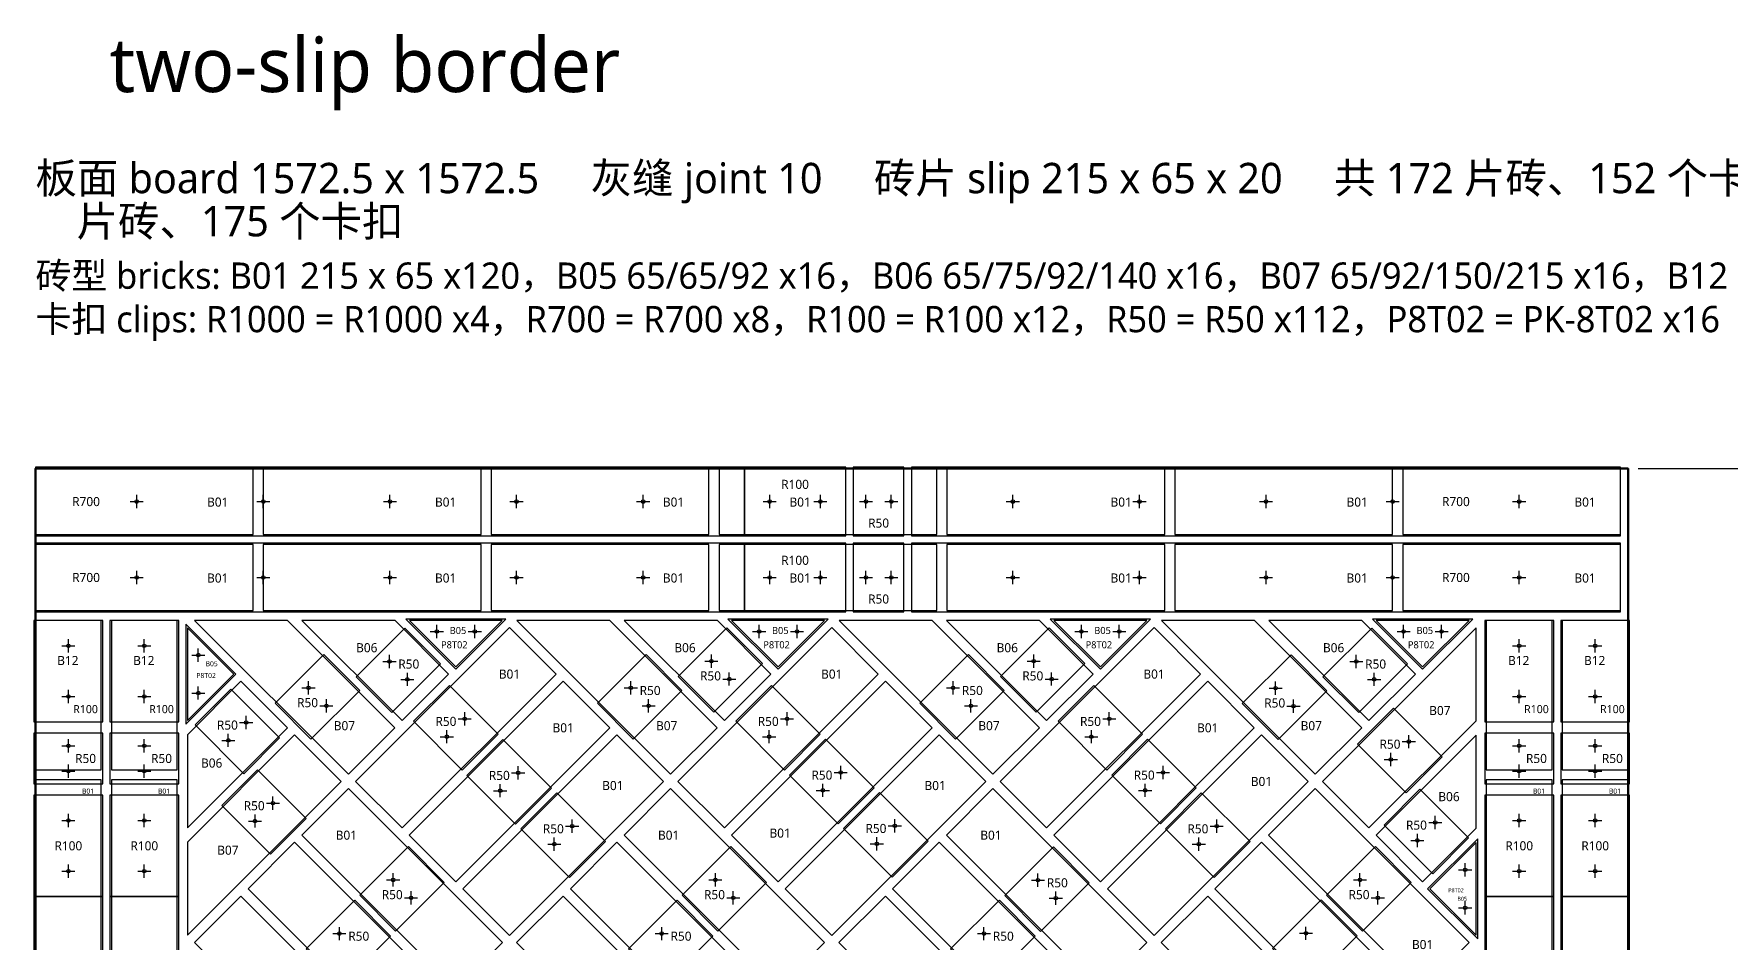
# Model space of a CAD drawing. Header units: millimetres. Extents: x -190 to 7814, y -8996 to 208.
# Drawn here: x 2571 to 4246, y -7569 to -6672 of the extents above; entities that cross this region are included whole.
import ezdxf
from ezdxf.enums import TextEntityAlignment as Align

# ---------------------------------------------------------------- set-up
doc = ezdxf.new("R2010")
doc.units = ezdxf.units.MM
for name, color, linetype in [('BOARD', 7, 'Continuous'), ('DIM', 8, 'Continuous'), ('P8_CLIP_PK_8T02', 14, 'Continuous'), ('P8_CLIP_R100', 30, 'Continuous'), ('P8_CLIP_R1000', 200, 'Continuous'), ('P8_CLIP_R50', 3, 'Continuous'), ('P8_CLIP_R700', 5, 'Continuous'), ('P8_HOLE', 1, 'Continuous'), ('P8_SLIP', 7, 'Continuous'), ('P8_TXT_B', 7, 'Continuous'), ('TITLE', 7, 'Continuous')]:
    doc.layers.add(name, color=color, linetype=linetype)
doc.styles.add('CN', font='msyh.ttc')
doc.dimstyles.new('MM', dxfattribs={"dimtxt": 34, "dimasz": 20, "dimexe": 12, "dimexo": 10, "dimgap": 8, "dimtad": 1, "dimdec": 1, "dimdsep": 46, "dimtxsty": 'CN', "dimcen": 2.5, "dimazin": 3, "dimtfac": 1, "dimtmove": 0, "dimatfit": 3})

msp = doc.modelspace()

# ---------------------------------------------------------------- linework, layer by layer
at = {"layer": 'BOARD', "lineweight": 50}
msp.add_lwpolyline([(2572.5, -8673.5), (4145, -8673.5), (4145, -7101), (2572.5, -7101)], close=True, dxfattribs=at)
at = {"layer": 'P8_CLIP_PK_8T02'}
for points in [[(2938.08, -7249.5), (2987.52, -7298.94), (3036.95, -7249.5)], [(3256.28, -7249.5), (3305.72, -7298.94), (3355.15, -7249.5)], [(3574.48, -7249.5), (3623.92, -7298.94), (3673.35, -7249.5)], [(3892.68, -7249.5), (3942.11, -7298.94), (3991.55, -7249.5)], [(2721, -7353.32), (2770.44, -7303.89), (2721, -7254.45)], [(3996.5, -7466.58), (3947.06, -7516.02), (3996.5, -7565.45)]]:
    msp.add_lwpolyline(points, close=True, dxfattribs=at)
at = {"layer": 'P8_CLIP_R100'}
for points in [[(3272.5, -7167.5), (3372.5, -7167.5), (3372.5, -7099.5), (3272.5, -7099.5)], [(3272.5, -7242.5), (3372.5, -7242.5), (3372.5, -7174.5), (3272.5, -7174.5)], [(2639, -7351), (2639, -7251), (2571, -7251), (2571, -7351)], [(2714, -7351), (2714, -7251), (2646, -7251), (2646, -7351)], [(4071.5, -7351), (4071.5, -7251), (4003.5, -7251), (4003.5, -7351)], [(4146.5, -7351), (4146.5, -7251), (4078.5, -7251), (4078.5, -7351)], [(2639, -7523.5), (2639, -7423.5), (2571, -7423.5), (2571, -7523.5)], [(2714, -7523.5), (2714, -7423.5), (2646, -7423.5), (2646, -7523.5)], [(4071.5, -7523.5), (4071.5, -7423.5), (4003.5, -7423.5), (4003.5, -7523.5)], [(4146.5, -7523.5), (4146.5, -7423.5), (4078.5, -7423.5), (4078.5, -7523.5)]]:
    msp.add_lwpolyline(points, close=True, dxfattribs=at)
at = {"layer": 'P8_CLIP_R1000'}
for points in [[(2639, -8523.5), (2639, -7523.5), (2571, -7523.5), (2571, -8523.5)], [(2714, -8523.5), (2714, -7523.5), (2646, -7523.5), (2646, -8523.5)], [(4071.5, -8523.5), (4071.5, -7523.5), (4003.5, -7523.5), (4003.5, -8523.5)], [(4146.5, -8523.5), (4146.5, -7523.5), (4078.5, -7523.5), (4078.5, -8523.5)]]:
    msp.add_lwpolyline(points, close=True, dxfattribs=at)
at = {"layer": 'P8_CLIP_R50'}
for points in [[(3380, -7167.5), (3430, -7167.5), (3430, -7099.5), (3380, -7099.5)], [(3380, -7242.5), (3430, -7242.5), (3430, -7174.5), (3380, -7174.5)], [(2924.5, -7341.98), (2889.14, -7306.63), (2937.23, -7258.54), (2972.58, -7293.9)], [(3242.38, -7341.67), (3207.02, -7306.31), (3255.11, -7258.23), (3290.46, -7293.58)], [(3560.58, -7341.67), (3525.22, -7306.31), (3573.3, -7258.23), (3608.66, -7293.58)], [(3879.09, -7341.98), (3843.74, -7306.63), (3891.82, -7258.54), (3927.18, -7293.9)], [(2844.54, -7368.1), (2809.19, -7332.74), (2857.27, -7284.66), (2892.63, -7320.01)], [(3162.74, -7368.09), (3127.39, -7332.74), (3175.47, -7284.66), (3210.82, -7320.01)], [(3480.94, -7368.09), (3445.58, -7332.74), (3493.67, -7284.65), (3529.02, -7320.01)], [(3799.46, -7368.41), (3764.1, -7333.05), (3812.18, -7284.97), (3847.54, -7320.33)], [(2993.88, -7398.64), (3029.24, -7363.28), (2981.15, -7315.2), (2945.8, -7350.55)], [(3312.08, -7398.64), (3347.43, -7363.28), (3299.35, -7315.2), (3264, -7350.55)], [(3630.28, -7398.64), (3665.63, -7363.28), (3617.55, -7315.2), (3582.19, -7350.55)], [(2778.13, -7402.26), (2813.48, -7366.91), (2765.4, -7318.82), (2730.04, -7354.18)], [(3925.99, -7421.13), (3961.34, -7385.77), (3913.26, -7337.69), (3877.9, -7373.04)], [(2639, -7412.25), (2639, -7362.25), (2571, -7362.25), (2571, -7412.25)], [(2714, -7412.25), (2714, -7362.25), (2646, -7362.25), (2646, -7412.25)], [(3046.6, -7451.99), (3081.96, -7416.63), (3033.87, -7368.55), (2998.52, -7403.91)], [(3365.11, -7451.67), (3400.47, -7416.32), (3352.39, -7368.23), (3317.03, -7403.59)], [(3683.31, -7451.67), (3718.67, -7416.32), (3670.58, -7368.23), (3635.23, -7403.59)], [(4071.5, -7412.25), (4071.5, -7362.25), (4003.5, -7362.25), (4003.5, -7412.25)], [(4146.5, -7412.25), (4146.5, -7362.25), (4078.5, -7362.25), (4078.5, -7412.25)], [(2804.55, -7481.9), (2839.91, -7446.54), (2791.83, -7398.46), (2756.47, -7433.82)], [(3952.1, -7501.08), (3987.46, -7465.73), (3939.37, -7417.64), (3904.02, -7453)], [(3099.95, -7504.7), (3135.3, -7469.35), (3087.22, -7421.27), (3051.87, -7456.62)], [(3418.46, -7504.39), (3453.82, -7469.03), (3405.74, -7420.95), (3370.38, -7456.31)], [(3736.35, -7504.71), (3771.7, -7469.35), (3723.62, -7421.27), (3688.26, -7456.62)], [(2928.12, -7557.74), (2892.77, -7522.38), (2940.85, -7474.3), (2976.21, -7509.65)], [(3246.32, -7557.74), (3210.97, -7522.38), (3259.05, -7474.3), (3294.4, -7509.65)], [(3564.84, -7558.05), (3529.48, -7522.7), (3577.56, -7474.61), (3612.92, -7509.97)], [(3882.72, -7557.74), (3847.36, -7522.38), (3895.45, -7474.3), (3930.8, -7509.65)], [(2875.09, -7610.77), (2839.73, -7575.42), (2887.82, -7527.33), (2923.17, -7562.69)], [(3193.29, -7610.77), (3157.93, -7575.42), (3206.02, -7527.33), (3241.37, -7562.69)], [(3511.48, -7610.77), (3476.13, -7575.42), (3524.21, -7527.33), (3559.57, -7562.69)], [(3829.37, -7610.46), (3794.01, -7575.1), (3842.09, -7527.02), (3877.45, -7562.37)]]:
    msp.add_lwpolyline(points, close=True, dxfattribs=at)
at = {"layer": 'P8_CLIP_R700'}
for points in [[(2572.5, -7167.5), (3272.5, -7167.5), (3272.5, -7099.5), (2572.5, -7099.5)], [(3437.5, -7167.5), (4137.5, -7167.5), (4137.5, -7099.5), (3437.5, -7099.5)], [(2572.5, -7242.5), (3272.5, -7242.5), (3272.5, -7174.5), (2572.5, -7174.5)], [(3437.5, -7242.5), (4137.5, -7242.5), (4137.5, -7174.5), (3437.5, -7174.5)]]:
    msp.add_lwpolyline(points, close=True, dxfattribs=at)
at = {"layer": 'P8_HOLE'}
for p, q in [((2666, -7133.5), (2679, -7133.5)), ((2672.5, -7140), (2672.5, -7127)), ((2791, -7133.5), (2804, -7133.5)), ((2797.5, -7140), (2797.5, -7127)), ((2916, -7133.5), (2929, -7133.5)), ((2922.5, -7140), (2922.5, -7127)), ((3041, -7133.5), (3054, -7133.5)), ((3047.5, -7140), (3047.5, -7127)), ((3166, -7133.5), (3179, -7133.5)), ((3172.5, -7140), (3172.5, -7127)), ((3291, -7133.5), (3304, -7133.5)), ((3297.5, -7140), (3297.5, -7127)), ((3341, -7133.5), (3354, -7133.5)), ((3347.5, -7140), (3347.5, -7127)), ((3386, -7133.5), (3399, -7133.5)), ((3392.5, -7140), (3392.5, -7127)), ((3411, -7133.5), (3424, -7133.5)), ((3417.5, -7140), (3417.5, -7127)), ((3531, -7133.5), (3544, -7133.5)), ((3537.5, -7140), (3537.5, -7127)), ((3656, -7133.5), (3669, -7133.5)), ((3662.5, -7140), (3662.5, -7127)), ((3781, -7133.5), (3794, -7133.5)), ((3787.5, -7140), (3787.5, -7127)), ((3906, -7133.5), (3919, -7133.5)), ((3912.5, -7140), (3912.5, -7127)), ((4031, -7133.5), (4044, -7133.5)), ((4037.5, -7140), (4037.5, -7127)), ((2666, -7208.5), (2679, -7208.5)), ((2672.5, -7215), (2672.5, -7202)), ((2791, -7208.5), (2804, -7208.5)), ((2797.5, -7215), (2797.5, -7202)), ((2916, -7208.5), (2929, -7208.5)), ((2922.5, -7215), (2922.5, -7202)), ((3041, -7208.5), (3054, -7208.5)), ((3047.5, -7215), (3047.5, -7202)), ((3166, -7208.5), (3179, -7208.5)), ((3172.5, -7215), (3172.5, -7202)), ((3291, -7208.5), (3304, -7208.5)), ((3297.5, -7215), (3297.5, -7202)), ((3341, -7208.5), (3354, -7208.5)), ((3347.5, -7215), (3347.5, -7202)), ((3386, -7208.5), (3399, -7208.5)), ((3392.5, -7215), (3392.5, -7202)), ((3411, -7208.5), (3424, -7208.5)), ((3417.5, -7215), (3417.5, -7202)), ((3531, -7208.5), (3544, -7208.5)), ((3537.5, -7215), (3537.5, -7202)), ((3656, -7208.5), (3669, -7208.5)), ((3662.5, -7215), (3662.5, -7202)), ((3781, -7208.5), (3794, -7208.5)), ((3787.5, -7215), (3787.5, -7202)), ((3906, -7208.5), (3919, -7208.5)), ((3912.5, -7215), (3912.5, -7202)), ((4031, -7208.5), (4044, -7208.5)), ((4037.5, -7215), (4037.5, -7202)), ((2962.28, -7261.82), (2975.28, -7261.82)), ((2968.78, -7268.32), (2968.78, -7255.32)), ((2999.76, -7261.82), (3012.76, -7261.82)), ((3006.26, -7268.32), (3006.26, -7255.32)), ((3280.48, -7261.82), (3293.48, -7261.82)), ((3286.98, -7268.32), (3286.98, -7255.32)), ((3317.96, -7261.82), (3330.96, -7261.82)), ((3324.46, -7268.32), (3324.46, -7255.32)), ((3598.68, -7261.82), (3611.68, -7261.82)), ((3605.18, -7268.32), (3605.18, -7255.32)), ((3636.16, -7261.82), (3649.16, -7261.82)), ((3642.66, -7268.32), (3642.66, -7255.32)), ((3916.88, -7261.82), (3929.88, -7261.82)), ((3923.38, -7268.32), (3923.38, -7255.32)), ((3954.36, -7261.82), (3967.36, -7261.82)), ((3960.86, -7268.32), (3960.86, -7255.32)), ((2598.5, -7276), (2611.5, -7276)), ((2605, -7282.5), (2605, -7269.5)), ((2673.5, -7276), (2686.5, -7276)), ((2680, -7282.5), (2680, -7269.5)), ((2733.32, -7291.64), (2733.32, -7278.64)), ((3239.9, -7297.61), (3239.9, -7284.61)), ((3558.1, -7297.61), (3558.1, -7284.61)), ((4031, -7276), (4044, -7276)), ((4037.5, -7282.5), (4037.5, -7269.5)), ((4106, -7276), (4119, -7276)), ((4112.5, -7282.5), (4112.5, -7269.5)), ((2726.82, -7285.14), (2739.82, -7285.14)), ((2915.52, -7291.42), (2928.52, -7291.42)), ((2922.02, -7297.92), (2922.02, -7284.92)), ((3233.4, -7291.11), (3246.4, -7291.11)), ((3551.6, -7291.11), (3564.6, -7291.11)), ((3870.12, -7291.42), (3883.12, -7291.42)), ((3876.62, -7297.92), (3876.62, -7284.92)), ((2733.32, -7329.12), (2733.32, -7316.12)), ((2835.57, -7317.54), (2848.57, -7317.54)), ((2842.07, -7324.04), (2842.07, -7311.04)), ((2933.2, -7309.1), (2946.2, -7309.1)), ((2939.7, -7315.6), (2939.7, -7302.6)), ((3153.77, -7317.54), (3166.77, -7317.54)), ((3160.27, -7324.04), (3160.27, -7311.04)), ((3251.08, -7308.79), (3264.08, -7308.79)), ((3257.58, -7315.29), (3257.58, -7302.29)), ((3471.96, -7317.53), (3484.96, -7317.53)), ((3478.46, -7324.03), (3478.46, -7311.03)), ((3569.28, -7308.79), (3582.28, -7308.79)), ((3575.78, -7315.29), (3575.78, -7302.29)), ((3790.48, -7317.85), (3803.48, -7317.85)), ((3796.98, -7324.35), (3796.98, -7311.35)), ((3887.8, -7309.1), (3900.8, -7309.1)), ((3894.3, -7315.6), (3894.3, -7302.6)), ((2598.5, -7326), (2611.5, -7326)), ((2605, -7332.5), (2605, -7319.5)), ((2673.5, -7326), (2686.5, -7326)), ((2680, -7332.5), (2680, -7319.5)), ((2726.82, -7322.62), (2739.82, -7322.62)), ((2859.75, -7341.72), (2859.75, -7328.72)), ((3177.94, -7341.71), (3177.94, -7328.71)), ((3496.14, -7341.71), (3496.14, -7328.71)), ((3814.66, -7342.03), (3814.66, -7329.03)), ((4031, -7326), (4044, -7326)), ((4037.5, -7332.5), (4037.5, -7319.5)), ((4106, -7326), (4119, -7326)), ((4112.5, -7332.5), (4112.5, -7319.5)), ((2774.1, -7351.7), (2787.1, -7351.7)), ((2780.6, -7358.2), (2780.6, -7345.2)), ((2853.25, -7335.22), (2866.25, -7335.22)), ((2989.86, -7348.08), (3002.86, -7348.08)), ((2996.36, -7354.58), (2996.36, -7341.58)), ((3171.44, -7335.21), (3184.44, -7335.21)), ((3308.05, -7348.08), (3321.05, -7348.08)), ((3314.55, -7354.58), (3314.55, -7341.58)), ((3489.64, -7335.21), (3502.64, -7335.21)), ((3626.25, -7348.08), (3639.25, -7348.08)), ((3632.75, -7354.58), (3632.75, -7341.58)), ((3808.16, -7335.53), (3821.16, -7335.53)), ((2605, -7381.25), (2605, -7368.25)), ((2680, -7381.25), (2680, -7368.25)), ((2762.92, -7375.88), (2762.92, -7362.88)), ((2972.18, -7365.76), (2985.18, -7365.76)), ((2978.68, -7372.26), (2978.68, -7359.26)), ((3290.38, -7365.76), (3303.38, -7365.76)), ((3296.88, -7372.26), (3296.88, -7359.26)), ((3608.57, -7365.76), (3621.57, -7365.76)), ((3615.07, -7372.26), (3615.07, -7359.26)), ((3928.46, -7377.07), (3928.46, -7364.07)), ((4037.5, -7381.25), (4037.5, -7368.25)), ((4112.5, -7381.25), (4112.5, -7368.25)), ((2598.5, -7374.75), (2611.5, -7374.75)), ((2673.5, -7374.75), (2686.5, -7374.75)), ((2756.42, -7369.38), (2769.42, -7369.38)), ((3910.78, -7394.75), (3910.78, -7381.75)), ((3921.96, -7370.57), (3934.96, -7370.57)), ((4031, -7374.75), (4044, -7374.75)), ((4106, -7374.75), (4119, -7374.75)), ((2598.5, -7399.75), (2611.5, -7399.75)), ((2605, -7406.25), (2605, -7393.25)), ((2673.5, -7399.75), (2686.5, -7399.75)), ((2680, -7406.25), (2680, -7393.25)), ((3042.58, -7401.43), (3055.58, -7401.43)), ((3049.08, -7407.93), (3049.08, -7394.93)), ((3361.09, -7401.11), (3374.09, -7401.11)), ((3367.59, -7407.61), (3367.59, -7394.61)), ((3679.29, -7401.11), (3692.29, -7401.11)), ((3685.79, -7407.61), (3685.79, -7394.61)), ((3904.28, -7388.25), (3917.28, -7388.25)), ((4031, -7399.75), (4044, -7399.75)), ((4037.5, -7406.25), (4037.5, -7393.25)), ((4106, -7399.75), (4119, -7399.75)), ((4112.5, -7406.25), (4112.5, -7393.25)), ((3031.4, -7425.61), (3031.4, -7412.61)), ((3343.41, -7418.79), (3356.41, -7418.79)), ((3349.91, -7425.29), (3349.91, -7412.29)), ((3661.61, -7418.79), (3674.61, -7418.79)), ((3668.11, -7425.29), (3668.11, -7412.29)), ((2800.53, -7431.34), (2813.53, -7431.34)), ((2807.03, -7437.84), (2807.03, -7424.84)), ((3024.9, -7419.11), (3037.9, -7419.11)), ((2598.5, -7448.5), (2611.5, -7448.5)), ((2605, -7455), (2605, -7442)), ((2673.5, -7448.5), (2686.5, -7448.5)), ((2680, -7455), (2680, -7442)), ((2782.85, -7449.02), (2795.85, -7449.02)), ((2789.35, -7455.52), (2789.35, -7442.52)), ((3102.42, -7460.65), (3102.42, -7447.65)), ((3420.94, -7460.33), (3420.94, -7447.33)), ((3738.82, -7460.65), (3738.82, -7447.65)), ((3948.08, -7450.52), (3961.08, -7450.52)), ((3954.58, -7457.02), (3954.58, -7444.02)), ((4031, -7448.5), (4044, -7448.5)), ((4037.5, -7455), (4037.5, -7442)), ((4106, -7448.5), (4119, -7448.5)), ((4112.5, -7455), (4112.5, -7442)), ((3084.75, -7478.32), (3084.75, -7465.32)), ((3095.92, -7454.15), (3108.92, -7454.15)), ((3403.26, -7478.01), (3403.26, -7465.01)), ((3414.44, -7453.83), (3427.44, -7453.83)), ((3721.14, -7478.33), (3721.14, -7465.33)), ((3732.32, -7454.15), (3745.32, -7454.15)), ((3930.4, -7468.2), (3943.4, -7468.2)), ((3936.9, -7474.7), (3936.9, -7461.7)), ((3078.25, -7471.82), (3091.25, -7471.82)), ((3396.76, -7471.51), (3409.76, -7471.51)), ((3714.64, -7471.83), (3727.64, -7471.83)), ((2598.5, -7498.5), (2611.5, -7498.5)), ((2605, -7505), (2605, -7492)), ((2673.5, -7498.5), (2686.5, -7498.5)), ((2680, -7505), (2680, -7492)), ((2925.65, -7513.68), (2925.65, -7500.68)), ((3243.84, -7513.68), (3243.84, -7500.68)), ((3562.36, -7513.99), (3562.36, -7500.99)), ((3880.24, -7513.68), (3880.24, -7500.68)), ((3977.68, -7497.28), (3990.68, -7497.28)), ((3984.18, -7503.78), (3984.18, -7490.78)), ((4031, -7498.5), (4044, -7498.5)), ((4037.5, -7505), (4037.5, -7492)), ((4106, -7498.5), (4119, -7498.5)), ((4112.5, -7505), (4112.5, -7492)), ((2919.15, -7507.18), (2932.15, -7507.18)), ((2943.33, -7531.36), (2943.33, -7518.36)), ((3237.34, -7507.18), (3250.34, -7507.18)), ((3261.53, -7531.35), (3261.53, -7518.35)), ((3555.86, -7507.49), (3568.86, -7507.49)), ((3580.04, -7531.67), (3580.04, -7518.67)), ((3873.74, -7507.18), (3886.74, -7507.18)), ((3897.92, -7531.36), (3897.92, -7518.36)), ((2936.83, -7524.86), (2949.83, -7524.86)), ((3255.03, -7524.85), (3268.03, -7524.85)), ((3573.54, -7525.17), (3586.54, -7525.17)), ((3891.42, -7524.86), (3904.42, -7524.86)), ((3977.68, -7534.76), (3990.68, -7534.76)), ((3984.18, -7541.26), (3984.18, -7528.26)), ((2866.11, -7560.21), (2879.11, -7560.21)), ((2872.61, -7566.71), (2872.61, -7553.71)), ((3184.31, -7560.21), (3197.31, -7560.21)), ((3190.81, -7566.71), (3190.81, -7553.71)), ((3502.51, -7560.21), (3515.51, -7560.21)), ((3509.01, -7566.71), (3509.01, -7553.71)), ((3820.39, -7559.9), (3833.39, -7559.9)), ((3826.89, -7566.4), (3826.89, -7553.4))]:
    msp.add_line(p, q, dxfattribs=at)
for centre in [(2672.5, -7133.5), (2797.5, -7133.5), (2922.5, -7133.5), (3047.5, -7133.5), (3172.5, -7133.5), (3297.5, -7133.5), (3347.5, -7133.5), (3392.5, -7133.5), (3417.5, -7133.5), (3537.5, -7133.5), (3662.5, -7133.5), (3787.5, -7133.5), (3912.5, -7133.5), (4037.5, -7133.5), (2672.5, -7208.5), (2797.5, -7208.5), (2922.5, -7208.5), (3047.5, -7208.5), (3172.5, -7208.5), (3297.5, -7208.5), (3347.5, -7208.5), (3392.5, -7208.5), (3417.5, -7208.5), (3537.5, -7208.5), (3662.5, -7208.5), (3787.5, -7208.5), (3912.5, -7208.5), (4037.5, -7208.5), (2968.78, -7261.82), (3006.26, -7261.82), (3286.98, -7261.82), (3324.46, -7261.82), (3605.18, -7261.82), (3642.66, -7261.82), (3923.38, -7261.82), (3960.86, -7261.82), (2605, -7276), (2680, -7276), (2733.32, -7285.14), (4037.5, -7276), (4112.5, -7276), (2922.02, -7291.42), (3239.9, -7291.11), (3558.1, -7291.11), (3876.62, -7291.42), (2842.07, -7317.54), (2939.7, -7309.1), (3160.27, -7317.54), (3257.58, -7308.79), (3478.46, -7317.53), (3575.78, -7308.79), (3796.98, -7317.85), (3894.3, -7309.1), (2605, -7326), (2680, -7326), (2733.32, -7322.62), (2859.75, -7335.22), (3177.94, -7335.21), (3496.14, -7335.21), (3814.66, -7335.53), (4037.5, -7326), (4112.5, -7326), (2780.6, -7351.7), (2996.36, -7348.08), (3314.55, -7348.08), (3632.75, -7348.08), (2762.92, -7369.38), (2978.68, -7365.76), (3296.88, -7365.76), (3615.07, -7365.76), (2605, -7374.75), (2680, -7374.75), (3928.46, -7370.57), (4037.5, -7374.75), (4112.5, -7374.75), (2605, -7399.75), (2680, -7399.75), (3049.08, -7401.43), (3367.59, -7401.11), (3685.79, -7401.11), (3910.78, -7388.25), (4037.5, -7399.75), (4112.5, -7399.75), (3031.4, -7419.11), (3349.91, -7418.79), (3668.11, -7418.79), (2807.03, -7431.34), (2605, -7448.5), (2680, -7448.5), (2789.35, -7449.02), (3420.94, -7453.83), (3954.58, -7450.52), (4037.5, -7448.5), (4112.5, -7448.5), (3102.42, -7454.15), (3738.82, -7454.15), (3936.9, -7468.2), (3084.75, -7471.82), (3403.26, -7471.51), (3721.14, -7471.83), (2605, -7498.5), (2680, -7498.5), (3984.18, -7497.28), (4037.5, -7498.5), (4112.5, -7498.5), (2925.65, -7507.18), (3243.84, -7507.18), (3562.36, -7507.49), (3880.24, -7507.18), (2943.33, -7524.86), (3261.53, -7524.85), (3580.04, -7525.17), (3897.92, -7524.86), (3984.18, -7534.76), (2872.61, -7560.21), (3190.81, -7560.21), (3509.01, -7560.21), (3826.89, -7559.9)]:
    msp.add_circle(centre, 1.75, dxfattribs=at)
at = {"layer": 'P8_SLIP'}
for points in [[(2572.5, -7166), (2787.5, -7166), (2787.5, -7101), (2572.5, -7101)], [(2797.5, -7166), (3012.5, -7166), (3012.5, -7101), (2797.5, -7101)], [(3022.5, -7166), (3237.5, -7166), (3237.5, -7101), (3022.5, -7101)], [(3247.5, -7166), (3462.5, -7166), (3462.5, -7101), (3247.5, -7101)], [(3472.5, -7166), (3687.5, -7166), (3687.5, -7101), (3472.5, -7101)], [(3697.5, -7166), (3912.5, -7166), (3912.5, -7101), (3697.5, -7101)], [(3922.5, -7166), (4137.5, -7166), (4137.5, -7101), (3922.5, -7101)], [(2572.5, -7241), (2787.5, -7241), (2787.5, -7176), (2572.5, -7176)], [(2797.5, -7241), (3012.5, -7241), (3012.5, -7176), (2797.5, -7176)], [(3022.5, -7241), (3237.5, -7241), (3237.5, -7176), (3022.5, -7176)], [(3247.5, -7241), (3462.5, -7241), (3462.5, -7176), (3247.5, -7176)], [(3472.5, -7241), (3687.5, -7241), (3687.5, -7176), (3472.5, -7176)], [(3697.5, -7241), (3912.5, -7241), (3912.5, -7176), (3697.5, -7176)], [(3922.5, -7241), (4137.5, -7241), (4137.5, -7176), (3922.5, -7176)], [(2572.5, -7398.5), (2637.5, -7398.5), (2637.5, -7251), (2572.5, -7251)], [(2647.5, -7398.5), (2712.5, -7398.5), (2712.5, -7251), (2647.5, -7251)], [(2729.57, -7251), (2881.45, -7402.88), (2927.41, -7356.92), (2821.49, -7251)], [(2835.64, -7251), (2934.49, -7349.85), (2980.45, -7303.89), (2927.56, -7251)], [(2941.7, -7251), (2987.52, -7296.82), (3033.33, -7251)], [(3047.77, -7251), (3199.65, -7402.88), (3245.61, -7356.92), (3139.69, -7251)], [(3153.84, -7251), (3252.68, -7349.85), (3298.65, -7303.89), (3245.76, -7251)], [(3259.9, -7251), (3305.72, -7296.82), (3351.53, -7251)], [(3365.97, -7251), (3517.85, -7402.88), (3563.81, -7356.92), (3457.89, -7251)], [(3472.03, -7251), (3570.88, -7349.85), (3616.84, -7303.89), (3563.96, -7251)], [(3578.1, -7251), (3623.92, -7296.82), (3669.73, -7251)], [(3684.17, -7251), (3836.05, -7402.88), (3882.01, -7356.92), (3776.09, -7251)], [(3790.23, -7251), (3889.08, -7349.85), (3935.04, -7303.89), (3882.16, -7251)], [(3896.3, -7251), (3942.11, -7296.82), (3987.93, -7251)], [(4005, -7398.5), (4070, -7398.5), (4070, -7251), (4005, -7251)], [(4080, -7398.5), (4145, -7398.5), (4145, -7251), (4080, -7251)], [(2722.5, -7349.7), (2768.32, -7303.89), (2722.5, -7258.07)], [(2934.49, -7455.91), (3086.51, -7303.89), (3040.55, -7257.92), (2888.52, -7409.95)], [(3252.68, -7455.91), (3404.71, -7303.89), (3358.75, -7257.92), (3206.72, -7409.95)], [(3570.88, -7455.91), (3722.91, -7303.89), (3676.95, -7257.92), (3524.92, -7409.95)], [(3889.08, -7455.91), (3995, -7349.99), (3995, -7258.07), (3843.12, -7409.95)], [(2722.5, -7455.77), (2821.35, -7356.92), (2775.39, -7310.96), (2722.5, -7363.84)], [(2987.52, -7508.95), (3139.55, -7356.92), (3093.58, -7310.96), (2941.56, -7462.99)], [(3305.72, -7508.95), (3457.74, -7356.92), (3411.78, -7310.96), (3259.76, -7462.99)], [(3623.92, -7508.95), (3775.94, -7356.92), (3729.98, -7310.96), (3577.95, -7462.99)], [(2722.5, -7561.83), (2874.38, -7409.95), (2828.42, -7363.99), (2722.5, -7469.91)], [(3040.55, -7561.98), (3192.58, -7409.95), (3146.62, -7363.99), (2994.59, -7516.02)], [(3358.75, -7561.98), (3510.78, -7409.95), (3464.82, -7363.99), (3312.79, -7516.02)], [(3676.95, -7561.98), (3828.98, -7409.95), (3783.01, -7363.99), (3630.99, -7516.02)], [(3942.11, -7508.95), (3995, -7456.06), (3995, -7364.14), (3896.15, -7462.99)], [(2572.5, -7623.5), (2637.5, -7623.5), (2637.5, -7408.5), (2572.5, -7408.5)], [(2647.5, -7623.5), (2712.5, -7623.5), (2712.5, -7408.5), (2647.5, -7408.5)], [(2987.52, -7615.01), (3033.48, -7569.05), (2881.45, -7417.02), (2835.49, -7462.99)], [(3305.72, -7615.01), (3351.68, -7569.05), (3199.65, -7417.02), (3153.69, -7462.99)], [(3623.92, -7615.01), (3669.88, -7569.05), (3517.85, -7417.02), (3471.89, -7462.99)], [(3942.11, -7615.01), (3988.08, -7569.05), (3836.05, -7417.02), (3790.09, -7462.99)], [(4005, -7623.5), (4070, -7623.5), (4070, -7408.5), (4005, -7408.5)], [(4080, -7623.5), (4145, -7623.5), (4145, -7408.5), (4080, -7408.5)], [(2934.49, -7668.05), (2980.45, -7622.08), (2828.42, -7470.06), (2782.46, -7516.02)], [(3252.68, -7668.05), (3298.65, -7622.08), (3146.62, -7470.06), (3100.66, -7516.02)], [(3570.88, -7668.05), (3616.84, -7622.08), (3464.82, -7470.06), (3418.85, -7516.02)], [(3889.08, -7668.05), (3935.04, -7622.08), (3783.01, -7470.06), (3737.05, -7516.02)], [(3995, -7561.83), (3995, -7470.2), (3949.18, -7516.02)], [(2881.45, -7721.08), (2927.41, -7675.12), (2775.39, -7523.09), (2729.42, -7569.05)], [(3199.65, -7721.08), (3245.61, -7675.12), (3093.58, -7523.09), (3047.62, -7569.05)], [(3517.85, -7721.08), (3563.81, -7675.12), (3411.78, -7523.09), (3365.82, -7569.05)], [(3836.05, -7721.08), (3882.01, -7675.12), (3729.98, -7523.09), (3684.02, -7569.05)]]:
    msp.add_lwpolyline(points, close=True, dxfattribs=at)

# ---------------------------------------------------------------- texts
at = {"layer": 'P8_CLIP_PK_8T02', "style": 'CN'}
for height, p in [(7, (2986.08, -7274.94)), (7, (3304.28, -7274.94)), (7, (3622.48, -7274.94)), (7, (3940.68, -7274.94)), (5, (2741, -7305.32)), (4, (3975.06, -7517.45))]:
    msp.add_text('P8T02', height=height, dxfattribs=at).set_placement(p, align=Align.MIDDLE_CENTER)
at = {"layer": 'P8_CLIP_R100', "style": 'CN'}
for height, p in [(9, (3322.5, -7116.5)), (9, (3322.5, -7191.5)), (8, (2622, -7338.5)), (8, (2697, -7338.5)), (8, (4054.5, -7338.5)), (8, (4129.5, -7338.5)), (9, (2605, -7473.5)), (9, (2680, -7473.5)), (9, (4037.5, -7473.5)), (9, (4112.5, -7473.5))]:
    msp.add_text('R100', height=height, dxfattribs=at).set_placement(p, align=Align.MIDDLE_CENTER)
at = {"layer": 'P8_CLIP_R50', "style": 'CN'}
for p in [(3405, -7154.75), (3405, -7229.75), (2941.14, -7293.98), (3239.02, -7305.67), (3557.22, -7305.67), (3895.74, -7293.98), (3179.39, -7320.09), (3497.58, -7320.09), (2841.19, -7332.1), (3796.1, -7332.41), (2762.04, -7354.26), (2977.8, -7350.64), (3296, -7350.64), (3614.19, -7350.64), (3909.9, -7373.13), (2622, -7387.25), (2697, -7387.25), (4054.5, -7387.25), (4129.5, -7387.25), (3030.52, -7403.99), (3349.03, -7403.67), (3667.23, -7403.67), (2788.47, -7433.9), (3083.87, -7456.7), (3402.38, -7456.39), (3720.26, -7456.71), (3936.02, -7453.08), (2924.77, -7521.74), (3242.97, -7521.74), (3581.48, -7510.05), (3879.36, -7521.74), (2891.73, -7562.77), (3209.93, -7562.77), (3528.13, -7562.77)]:
    msp.add_text('R50', height=9, dxfattribs=at).set_placement(p, align=Align.MIDDLE_CENTER)
at = {"layer": 'P8_CLIP_R700', "style": 'CN'}
for p in [(2622.5, -7133.5), (3975, -7133.5), (2622.5, -7208.5), (3975, -7208.5)]:
    msp.add_text('R700', height=9, dxfattribs=at).set_placement(p, align=Align.MIDDLE_CENTER)
at = {"layer": 'P8_TXT_B', "style": 'CN'}
for s, height, p in [('B01', 9, (2752.5, -7134)), ('B01', 9, (2977.5, -7134)), ('B01', 9, (3202.5, -7134)), ('B01', 9, (3327.5, -7134)), ('B01', 9, (3644.5, -7134)), ('B01', 9, (3877.5, -7134)), ('B01', 9, (4102.5, -7134)), ('B01', 9, (2752.5, -7209)), ('B01', 9, (2977.5, -7209)), ('B01', 9, (3202.5, -7209)), ('B01', 9, (3327.5, -7209)), ('B01', 9, (3644.5, -7209)), ('B01', 9, (3877.5, -7209)), ('B01', 9, (4102.5, -7209)), ('B05', 7, (2989.7, -7260.82)), ('B05', 7, (3307.9, -7260.82)), ('B05', 7, (3626.1, -7260.82)), ('B05', 7, (3944.3, -7260.82)), ('B06', 9, (2899.64, -7277.85)), ('B06', 9, (3213.84, -7277.85)), ('B06', 9, (3532.03, -7277.85)), ('B06', 9, (3854.23, -7277.85)), ('B12', 9, (2604.5, -7290.5)), ('B12', 9, (2679.5, -7290.5)), ('B05', 5, (2746.5, -7293.7)), ('B01', 9, (3040.52, -7303.91)), ('B01', 9, (3358.72, -7303.91)), ('B01', 9, (3676.92, -7303.91)), ('B12', 9, (4037, -7290.5)), ('B12', 9, (4112, -7290.5)), ('B07', 9, (2877.57, -7354.88)), ('B07', 9, (3195.77, -7354.88)), ('B07', 9, (3513.97, -7354.88)), ('B07', 9, (3832.17, -7354.88)), ('B07', 9, (3959.12, -7339.91)), ('B01', 9, (3093.56, -7356.95)), ('B01', 9, (3729.95, -7356.95)), ('B06', 9, (2746.5, -7391.77)), ('B01', 5, (2624.5, -7419.5)), ('B01', 5, (2699.5, -7419.5)), ('B01', 9, (3142.59, -7413.98)), ('B01', 9, (3460.79, -7413.98)), ('B01', 9, (3782.99, -7409.98)), ('B01', 5, (4057, -7419.5)), ('B01', 5, (4132, -7419.5)), ('B06', 9, (3968.15, -7424.95)), ('B01', 9, (2879.49, -7463.01)), ('B01', 9, (3197.69, -7463.01)), ('B01', 9, (3307.76, -7460.95)), ('B01', 9, (3515.89, -7463.01)), ('B07', 9, (2762.5, -7477.83)), ('B05', 4, (3981.18, -7525.83)), ('B01', 9, (3942.09, -7571.01))]:
    msp.add_text(s, height=height, dxfattribs=at).set_placement(p, align=Align.MIDDLE_CENTER)
at = {"layer": 'TITLE', "style": 'CN'}
for s, height, p in [('    two-slip border', 54, (2572.5, -6745.28)), ('板面 board 1572.5 x 1572.5     灰缝 joint 10     砖片 slip 215 x 65 x 20     共 172 片砖、152 个卡扣     备料 order +15%: 198', 30, (2572.5, -6837.96)), ('    片砖、175 个卡扣', 30, (2572.5, -6880.56)), ('砖型 bricks: B01 215 x 65 x120，B05 65/65/92 x16，B06 65/75/92/140 x16，B07 65/92/150/215 x16，B12 147.5 x 65 x4', 26, (2572.5, -6931.16)), ('卡扣 clips: R1000 = R1000 x4，R700 = R700 x8，R100 = R100 x12，R50 = R50 x112，P8T02 = PK-8T02 x16', 26, (2572.5, -6974.08))]:
    msp.add_text(s, height=height, dxfattribs=at).set_placement(p, align=Align.BOTTOM_LEFT)

# ---------------------------------------------------------------- dimensions: what is measured, and where the dimension line sits
at = {"layer": 'DIM'}
msp.add_linear_dim(base=(4335, -8673.5), p1=(4145, -8673.5), p2=(4145, -7101), angle=90, dimstyle='MM', dxfattribs=at).render()

doc.saveas('drawing.dxf')
